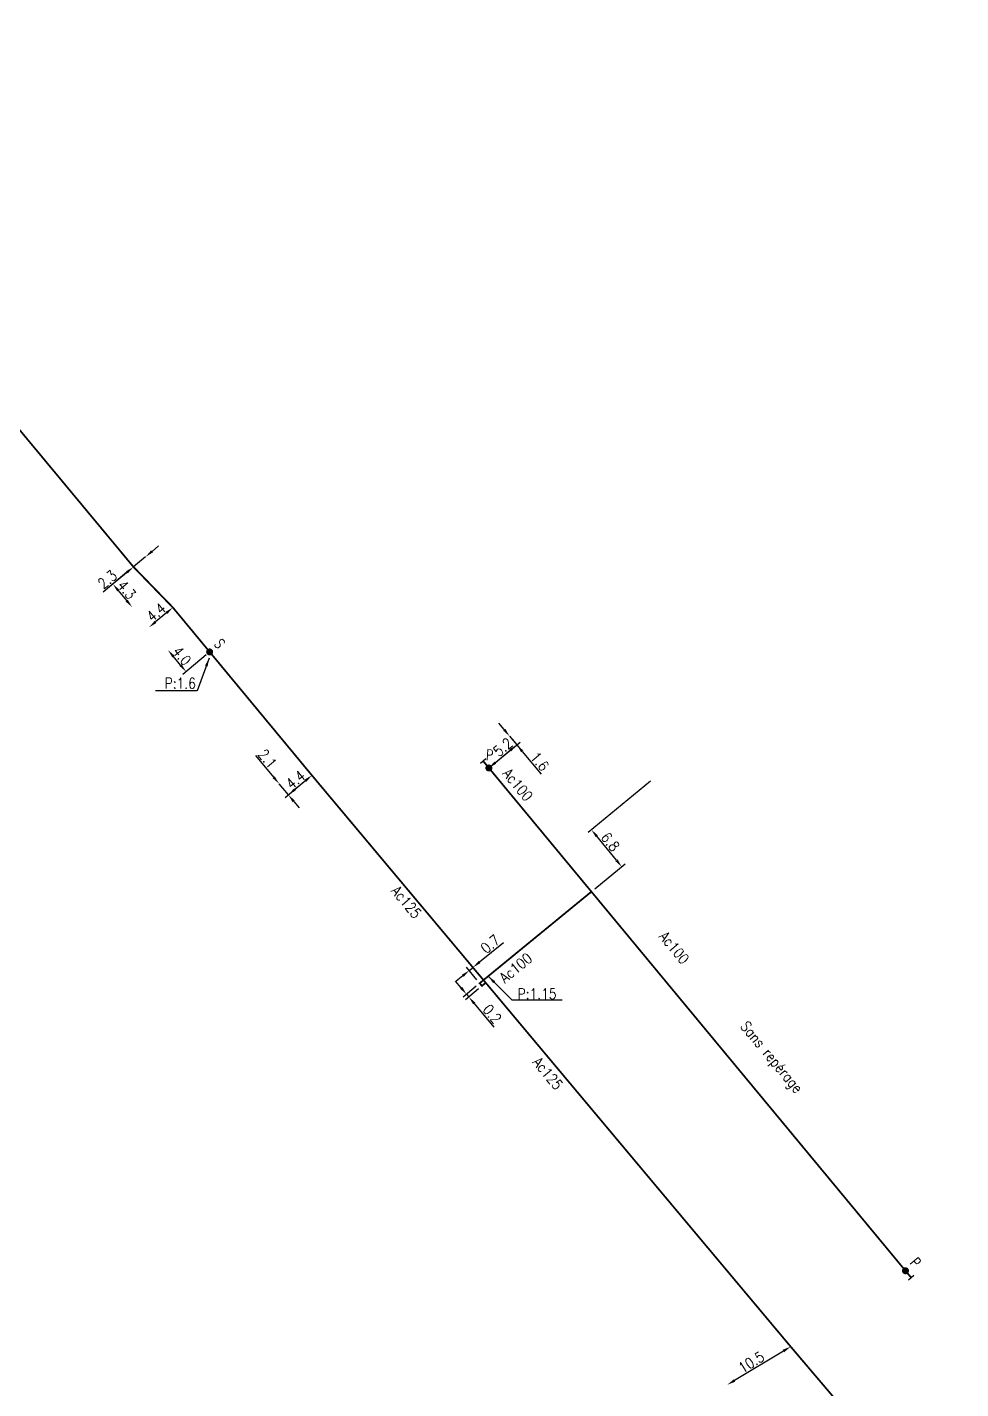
# Model space of a CAD drawing. Header units: millimetres. Extents: x 108995 to 110000, y 119999 to 121000.
# Drawn here: x 109189 to 109321.6, y 120338.6 to 120532 of the extents above; entities that cross this region are included whole.
import ezdxf
from ezdxf.enums import TextEntityAlignment as Align

# ---------------------------------------------------------------- set-up
doc = ezdxf.new("R2010")
doc.units = ezdxf.units.MM
doc.header["$MEASUREMENT"] = 0
doc.header["$PDMODE"] = 34
doc.linetypes.add('L_100_AP', pattern=[14, 10, -1.5, 1, -1.5])
doc.layers.get('0').update_dxf_attribs({"linetype": 'CONTINUOUS'})
doc.layers.get('DEFPOINTS').update_dxf_attribs({"linetype": 'CONTINUOUS'})
for name, color, linetype in [('L_140', 3, 'CONTINUOUS'), ('L_300', 7, 'CONTINUOUS'), ('L_340', 7, 'CONTINUOUS')]:
    doc.layers.add(name, color=color, linetype=linetype)
doc.styles.add('G_ROMANS', font='ROMANS.SHX', dxfattribs={"width": 0.75})
doc.styles.get("Standard").update_dxf_attribs({"font": 'romans.shx', "width": 0.85})
doc.dimstyles.get("Standard").update_dxf_attribs({"dimtxt": 1.5, "dimasz": 1.2, "dimexe": 0.625, "dimexo": 0.625, "dimgap": 0.25, "dimtad": 1, "dimdec": 1, "dimzin": 0, "dimdsep": 46, "dimtxsty": 'Standard', "dimcen": -0.5, "dimadec": 0, "dimazin": 0, "dimtfac": 1, "dimtdec": 1, "dimtmove": 0, "dimatfit": 3, "dimfxl": 1, "dimtolj": 1, "dimtzin": 0, "dimarcsym": 0})

# ---------------------------------------------------------------- blocks, each defined once
blk = doc.blocks.new('*D78')
at = {"layer": 'DEFPOINTS', "color": 0, "linetype": 'Continuous', "transparency": 16777216}
for p in [(109204.08, 120455.31), (109203.88, 120449.61), (109203.88, 120449.61)]:
    blk.add_point(p, dxfattribs=at)
at = {"layer": 'L_140', "color": 0, "linetype": 'Continuous', "lineweight": -2, "transparency": 16777216}
for p, q in [((109203.6, 120454.91), (109200.68, 120452.47)), ((109201.93, 120451.95), (109203.11, 120450.53))]:
    blk.add_line(p, q, dxfattribs=at)
at = {"layer": 'L_140', "color": 0, "linetype": 'Continuous', "transparency": 16777216}
for points in [[(109202.08, 120452.08), (109201.78, 120451.82), (109201.16, 120452.87)], [(109203.27, 120450.66), (109202.96, 120450.4), (109203.88, 120449.61)]]:
    blk.add_solid(points, dxfattribs=at)
at = {"layer": 'L_140', "color": 0, "linetype": 'Continuous', "transparency": 16777216, "insert": (109203.13, 120452.07), "char_height": 1.5, "attachment_point": 5, "rotation": 309.8743}
blk.add_mtext('\\A1;4.3', dxfattribs=at)
blk = doc.blocks.new('*D79')
at = {"layer": 'DEFPOINTS', "color": 0, "linetype": 'Continuous', "transparency": 16777216}
for p in [(109205.81, 120456.75), (109205.81, 120456.75), (109204.08, 120455.31)]:
    blk.add_point(p, dxfattribs=at)
at = {"layer": 'L_140', "color": 0, "linetype": 'Continuous', "lineweight": -2, "transparency": 16777216}
for p, q in [((109205.81, 120456.75), (109204.08, 120455.31)), ((109206.73, 120457.52), (109207.65, 120458.29)), ((109203.16, 120454.54), (109199.8, 120451.74))]:
    blk.add_line(p, q, dxfattribs=at)
at = {"layer": 'L_140', "color": 0, "linetype": 'Continuous', "transparency": 16777216}
for points in [[(109206.6, 120457.67), (109206.86, 120457.37), (109205.81, 120456.75)], [(109203.03, 120454.69), (109203.29, 120454.39), (109204.08, 120455.31)]]:
    blk.add_solid(points, dxfattribs=at)
at = {"layer": 'L_140', "color": 0, "linetype": 'Continuous', "transparency": 16777216, "insert": (109200.38, 120453.52), "char_height": 1.5, "attachment_point": 5, "rotation": 39.8743}
blk.add_mtext('\\A1;2.3', dxfattribs=at)
blk = doc.blocks.new('*D80')
at = {"layer": 'DEFPOINTS', "color": 0, "linetype": 'Continuous', "transparency": 16777216}
for p in [(109209.68, 120449.54), (109206.29, 120446.72), (109206.29, 120446.72)]:
    blk.add_point(p, dxfattribs=at)
at = {"layer": 'L_140', "color": 0, "linetype": 'Continuous', "lineweight": -2, "transparency": 16777216}
blk.add_line((109208.75, 120448.77), (109207.22, 120447.49), dxfattribs=at)
at = {"layer": 'L_140', "color": 0, "linetype": 'Continuous', "transparency": 16777216}
for points in [[(109208.63, 120448.92), (109208.88, 120448.62), (109209.68, 120449.54)], [(109207.09, 120447.64), (109207.34, 120447.34), (109206.29, 120446.72)]]:
    blk.add_solid(points, dxfattribs=at)
at = {"layer": 'L_140', "color": 0, "linetype": 'Continuous', "transparency": 16777216, "insert": (109207.3, 120448.86), "char_height": 1.5, "attachment_point": 5, "rotation": 39.7879}
blk.add_mtext('\\A1;4.4', dxfattribs=at)
blk = doc.blocks.new('*D81')
at = {"layer": 'DEFPOINTS', "color": 0, "linetype": 'Continuous', "transparency": 16777216}
for p in [(109208.98, 120443.5), (109208.98, 120443.5), (109214.9, 120443.23)]:
    blk.add_point(p, dxfattribs=at)
at = {"layer": 'L_300', "color": 0, "linetype": 'Continuous', "lineweight": -2, "transparency": 16777216}
for p, q in [((109210.78, 120441.35), (109209.75, 120442.58)), ((109214.42, 120442.83), (109211.07, 120440.03))]:
    blk.add_line(p, q, dxfattribs=at)
at = {"layer": 'L_300', "color": 0, "linetype": 'Continuous', "transparency": 16777216}
for points in [[(109209.91, 120442.71), (109209.6, 120442.45), (109208.98, 120443.5)], [(109210.93, 120441.48), (109210.62, 120441.23), (109211.55, 120440.43)]]:
    blk.add_solid(points, dxfattribs=at)
at = {"layer": 'L_300', "color": 0, "linetype": 'Continuous', "transparency": 16777216, "insert": (109210.97, 120442.68), "char_height": 1.5, "attachment_point": 5, "rotation": 309.8743}
blk.add_mtext('\\A1;4.0', dxfattribs=at)
blk = doc.blocks.new('*D82')
at = {"layer": 'DEFPOINTS', "color": 0, "linetype": 'Continuous', "transparency": 16777216}
for p in [(109229.42, 120425.7), (109224.77, 120424.5), (109224.77, 120424.5)]:
    blk.add_point(p, dxfattribs=at)
at = {"layer": 'L_140', "color": 0, "linetype": 'Continuous', "lineweight": -2, "transparency": 16777216}
for p, q in [((109224, 120425.43), (109221.44, 120428.51)), ((109226.08, 120422.93), (109224.77, 120424.5)), ((109228.94, 120425.31), (109225.6, 120422.53)), ((109226.84, 120422), (109227.61, 120421.08))]:
    blk.add_line(p, q, dxfattribs=at)
at = {"layer": 'L_140', "color": 0, "linetype": 'Continuous', "transparency": 16777216}
for points in [[(109224.15, 120425.55), (109223.85, 120425.3), (109224.77, 120424.5)], [(109227, 120422.13), (109226.69, 120421.87), (109226.08, 120422.93)]]:
    blk.add_solid(points, dxfattribs=at)
at = {"layer": 'L_140', "color": 0, "linetype": 'Continuous', "transparency": 16777216, "insert": (109223.11, 120428.07), "char_height": 1.5, "attachment_point": 5, "rotation": 309.7107}
blk.add_mtext('\\A1;2.1', dxfattribs=at)
blk = doc.blocks.new('*D83')
at = {"layer": 'DEFPOINTS', "color": 0, "linetype": 'Continuous', "transparency": 16777216}
for p in [(109229.42, 120425.7), (109226.08, 120422.93), (109226.08, 120422.93)]:
    blk.add_point(p, dxfattribs=at)
at = {"layer": 'L_140', "color": 0, "linetype": 'Continuous', "lineweight": -2, "transparency": 16777216}
blk.add_line((109228.5, 120424.94), (109227, 120423.69), dxfattribs=at)
at = {"layer": 'L_140', "color": 0, "linetype": 'Continuous', "transparency": 16777216}
for points in [[(109228.37, 120425.09), (109228.63, 120424.78), (109229.42, 120425.7)], [(109226.87, 120423.85), (109227.13, 120423.54), (109226.08, 120422.93)]]:
    blk.add_solid(points, dxfattribs=at)
at = {"layer": 'L_140', "color": 0, "linetype": 'Continuous', "transparency": 16777216, "insert": (109227.1, 120425.08), "char_height": 1.5, "attachment_point": 5, "rotation": 39.7107}
blk.add_mtext('\\A1;4.4', dxfattribs=at)
blk = doc.blocks.new('*D84')
at = {"layer": 'DEFPOINTS', "color": 0, "linetype": 'Continuous', "transparency": 16777216}
for p in [(109257.49, 120431.26), (109257.49, 120431.26), (109254.55, 120426.75)]:
    blk.add_point(p, dxfattribs=at)
at = {"layer": 'L_300', "color": 0, "linetype": 'Continuous', "lineweight": -2, "transparency": 16777216}
for p, q in [((109256.73, 120432.19), (109255.96, 120433.11)), ((109255.03, 120427.15), (109258.99, 120430.43)), ((109257.49, 120431.26), (109258.51, 120430.03)), ((109259.28, 120429.11), (109261.95, 120425.88))]:
    blk.add_line(p, q, dxfattribs=at)
at = {"layer": 'L_300', "color": 0, "linetype": 'Continuous', "transparency": 16777216}
for points in [[(109256.88, 120432.32), (109256.57, 120432.06), (109257.49, 120431.26)], [(109259.43, 120429.24), (109259.13, 120428.98), (109258.51, 120430.03)]]:
    blk.add_solid(points, dxfattribs=at)
at = {"layer": 'L_300', "color": 0, "linetype": 'Continuous', "transparency": 16777216, "insert": (109261.77, 120427.67), "char_height": 1.5, "attachment_point": 5, "rotation": 309.636}
blk.add_mtext('\\A1;1.6', dxfattribs=at)
blk = doc.blocks.new('*D85')
at = {"layer": 'DEFPOINTS', "color": 0, "linetype": 'Continuous', "transparency": 16777216}
for p in [(109257.49, 120431.26), (109258.51, 120430.03), (109254.55, 120426.75)]:
    blk.add_point(p, dxfattribs=at)
at = {"layer": 'L_300', "color": 0, "linetype": 'Continuous', "lineweight": -2, "transparency": 16777216}
for p, q in [((109257.89, 120430.78), (109258.91, 120429.55)), ((109255.47, 120427.51), (109257.59, 120429.27))]:
    blk.add_line(p, q, dxfattribs=at)
at = {"layer": 'L_300', "color": 0, "linetype": 'Continuous', "transparency": 16777216}
for points in [[(109257.46, 120429.42), (109257.72, 120429.11), (109258.51, 120430.03)], [(109255.34, 120427.67), (109255.6, 120427.36), (109254.55, 120426.75)]]:
    blk.add_solid(points, dxfattribs=at)
at = {"layer": 'L_300', "color": 0, "linetype": 'Continuous', "transparency": 16777216, "insert": (109256.54, 120429.7), "char_height": 1.5, "attachment_point": 5, "rotation": 39.636}
blk.add_mtext('\\A1;5.2', dxfattribs=at)
blk = doc.blocks.new('*D86')
at = {"layer": 'DEFPOINTS', "color": 0, "linetype": 'Continuous', "transparency": 16777216}
for p in [(109278, 120425.25), (109269.11, 120417.97), (109269.1, 120409.17)]:
    blk.add_point(p, dxfattribs=at)
at = {"layer": 'L_140', "color": 0, "linetype": 'Continuous', "lineweight": -2, "transparency": 16777216}
for p, q in [((109277.52, 120424.86), (109268.63, 120417.57)), ((109272.66, 120413.64), (109269.87, 120417.04)), ((109269.59, 120409.57), (109273.91, 120413.11))]:
    blk.add_line(p, q, dxfattribs=at)
at = {"layer": 'L_140', "color": 0, "linetype": 'Continuous', "transparency": 16777216}
for points in [[(109270.03, 120417.17), (109269.72, 120416.92), (109269.11, 120417.97)], [(109272.82, 120413.77), (109272.51, 120413.51), (109273.42, 120412.71)]]:
    blk.add_solid(points, dxfattribs=at)
at = {"layer": 'L_140', "color": 0, "linetype": 'Continuous', "transparency": 16777216, "insert": (109271.8, 120416.26), "char_height": 1.5, "attachment_point": 5, "rotation": 309.3374}
blk.add_mtext('\\A1;6.8', dxfattribs=at)
blk = doc.blocks.new('*D87')
at = {"layer": 'DEFPOINTS', "color": 0, "linetype": 'Continuous', "transparency": 16777216}
for p in [(109297.4, 120344.55), (109288.4, 120339.13), (109288.4, 120339.13)]:
    blk.add_point(p, dxfattribs=at)
at = {"layer": 'L_140', "color": 0, "linetype": 'Continuous', "lineweight": -2, "transparency": 16777216}
blk.add_line((109296.37, 120343.93), (109289.43, 120339.75), dxfattribs=at)
at = {"layer": 'L_140', "color": 0, "linetype": 'Continuous', "transparency": 16777216}
for points in [[(109296.26, 120344.1), (109296.47, 120343.75), (109297.4, 120344.55)], [(109289.33, 120339.92), (109289.53, 120339.57), (109288.4, 120339.13)]]:
    blk.add_solid(points, dxfattribs=at)
at = {"layer": 'L_140', "color": 0, "linetype": 'Continuous', "transparency": 16777216, "insert": (109291.81, 120342.34), "char_height": 1.5, "attachment_point": 5, "rotation": 31.0707}
blk.add_mtext('\\A1;10.5', dxfattribs=at)
blk = doc.blocks.new('L_300_11')
at = {"color": 0, "linetype": 'Continuous', "const_width": 0.497, "flags": 128}
blk.add_lwpolyline([(-0.25, 0, 1), (0.25, 0, 1)], format="xyb", close=True, dxfattribs=at)
at = {"color": 0, "linetype": 'Continuous', "style": 'G_ROMANS', "width": 0.75}
blk.add_text('S', height=1.5, dxfattribs=at).set_placement((0, 1.85), align=Align.MIDDLE)
at = {"color": 0, "linetype": 'Continuous', "width": 0.75, "flags": 3}
for tag, p in [('DEF_LEG', (0, -5)), ('DEF_COUP', (0, -7.5)), ('DEF_TYPE', (0, -10))]:
    blk.add_attdef(tag, text='', height=1.2, dxfattribs=at).set_placement(p, align=Align.MIDDLE)
blk = doc.blocks.new('L_340_07')
at = {"color": 0, "linetype": 'Continuous', "const_width": 0.25, "flags": 128}
blk.add_lwpolyline([(0, 0), (1.25, 0)], dxfattribs=at)
at = {"color": 0, "linetype": 'Continuous', "flags": 128}
blk.add_lwpolyline([(1.25, -0.5), (1.25, 0.5)], dxfattribs=at)
at = {"color": 0, "linetype": 'Continuous', "style": 'G_ROMANS', "width": 0.75, "flags": 3}
for tag, p in [('DEF_LEG', (0.72, -3.47)), ('DEF_COUP', (0.72, -5.97)), ('DEF_TYPE', (0.72, -8.47))]:
    blk.add_attdef(tag, text='', height=1.2, dxfattribs=at).set_placement(p, align=Align.MIDDLE)
blk = doc.blocks.new('L_300_12')
at = {"color": 0, "linetype": 'Continuous', "const_width": 0.497, "flags": 128}
blk.add_lwpolyline([(-0.25, 0, 1), (0.25, 0, 1)], format="xyb", close=True, dxfattribs=at)
at = {"color": 0, "linetype": 'Continuous', "style": 'G_ROMANS', "width": 0.75}
blk.add_text('P', height=1.5, dxfattribs=at).set_placement((0, 1.85), align=Align.MIDDLE)
at = {"color": 0, "linetype": 'Continuous', "style": 'G_ROMANS', "width": 0.75, "flags": 3}
for tag, p in [('DEF_LEG', (0, -5)), ('DEF_COUP', (0, -7.5)), ('DEF_TYPE', (0, -10))]:
    blk.add_attdef(tag, text='', height=1.2, dxfattribs=at).set_placement(p, align=Align.MIDDLE)
blk = doc.blocks.new('*D89')
at = {"layer": 'DEFPOINTS', "color": 0, "linetype": 'Continuous', "transparency": 16777216}
for p in [(109253.24, 120396.17), (109253.56, 120395.79), (109251.69, 120394.22)]:
    blk.add_point(p, dxfattribs=at)
at = {"layer": 'L_140', "color": 0, "linetype": 'Continuous', "lineweight": -2, "transparency": 16777216}
for p, q in [((109250.6, 120395.53), (109249.83, 120396.45)), ((109252.76, 120395.77), (109250.89, 120394.21)), ((109253.08, 120395.39), (109251.22, 120393.82)), ((109251.37, 120394.61), (109251.69, 120394.22)), ((109252.47, 120393.3), (109255.27, 120389.95))]:
    blk.add_line(p, q, dxfattribs=at)
at = {"layer": 'L_140', "color": 0, "linetype": 'Continuous', "transparency": 16777216}
for points in [[(109250.76, 120395.66), (109250.45, 120395.4), (109251.37, 120394.61)], [(109252.62, 120393.43), (109252.31, 120393.18), (109251.69, 120394.22)]]:
    blk.add_solid(points, dxfattribs=at)
at = {"layer": 'L_140', "color": 0, "linetype": 'Continuous', "transparency": 16777216, "insert": (109255.02, 120391.81), "char_height": 1.5, "attachment_point": 5, "rotation": 309.9472}
blk.add_mtext('\\A1;0.2', dxfattribs=at)
blk = doc.blocks.new('*D90')
at = {"layer": 'DEFPOINTS', "color": 0, "linetype": 'Continuous', "transparency": 16777216}
for p in [(109252.3, 120398.43), (109253.78, 120396.62), (109253.24, 120396.17)]:
    blk.add_point(p, dxfattribs=at)
at = {"layer": 'L_140', "color": 0, "linetype": 'Continuous', "lineweight": -2, "transparency": 16777216}
for p, q in [((109253.23, 120399.19), (109256.61, 120401.96)), ((109252.85, 120396.66), (109251.36, 120398.46)), ((109251.76, 120397.98), (109252.3, 120398.43)), ((109253.39, 120397.1), (109251.91, 120398.91)), ((109250.83, 120397.22), (109249.9, 120396.46))]:
    blk.add_line(p, q, dxfattribs=at)
at = {"layer": 'L_140', "color": 0, "linetype": 'Continuous', "transparency": 16777216}
for points in [[(109253.1, 120399.34), (109253.36, 120399.03), (109252.3, 120398.43)], [(109250.71, 120397.38), (109250.96, 120397.07), (109251.76, 120397.98)]]:
    blk.add_solid(points, dxfattribs=at)
at = {"layer": 'L_140', "color": 0, "linetype": 'Continuous', "transparency": 16777216, "insert": (109254.75, 120401.73), "char_height": 1.5, "attachment_point": 5, "rotation": 39.3374}
blk.add_mtext('\\A1;0.7', dxfattribs=at)

msp = doc.modelspace()

# ---------------------------------------------------------------- linework, layer by layer
at = {"layer": 'L_140', "linetype": 'L_100_AP', "flags": 128}
msp.add_lwpolyline([(109139.85, 120531.26, 0.25, 0.25, 0), (109140.47, 120531.79, 0.25, 0.25, 0), (109142.37, 120529.6, 0.25, 0.25, 0), (109145.6, 120525.88, 0.25, 0.25, 0), (109156.39, 120513.03, 0.25, 0.25, 0), (109166.16, 120500.8, 0.25, 0.25, 0), (109177.88, 120486.85, 0.25, 0.25, 0), (109204.08, 120455.31, 0.25, 0.25, 0), (109209.68, 120449.54, 0.25, 0.25, 0), (109229.42, 120425.7, 0.25, 0.25, 0), (109254.1, 120396.24, 0.25, 0.25, 0), (109297.4, 120344.55, 0.25, 0.25, 0), (109305.19, 120335.38, 0.25, 0.25, 0), (109310.2, 120328.48, 0.25, 0.25, 0), (109314.38, 120323.91, 0.25, 0.25, 0), (109333.99, 120297.54, 0.25, 0.25, 0), (109340.44, 120288.38, 0.25, 0.25, 0), (109355.09, 120265.29, 0.25, 0.25, 0), (109356.34, 120263.31, 0.25, 0.25, 0), (109369.76, 120241.81, 0.25, 0.25, 0), (109372.51, 120237.51, 0.25, 0.25, 0), (109375.33, 120232.49, 0.25, 0.25, 0), (109378.45, 120227.56, 0.25, 0.25, 0), (109382, 120221.88, 0.25, 0.25, 0), (109384.08, 120220.22, 0.25, 0.25, 0), (109390.65, 120209.95, 0.25, 0.25, 0), (109397.95, 120198.82, 0.25, 0.25, 0), (109405.39, 120188.6, 0.25, 0.25, 0), (109412.52, 120180.04, 0.25, 0.25, 0), (109418.92, 120172.27, 0.25, 0.25, 0), (109425.7, 120164.74, 0.25, 0.25, 0), (109433.34, 120156.78, 0.25, 0.25, 0), (109435.26, 120154.87, 0.25, 0.25, 0), (109489.67, 120100.98, 0.25, 0.25, 0), (109491.48, 120099.21, 0.25, 0.25, 0), (109492.99, 120097.72, 0.25, 0.25, 0), (109511.83, 120078.71, 0.25, 0.25, 0), (109517.78, 120072.56, 0.25, 0.25, 0), (109536.2, 120053.69, 0.25, 0.25, 0), (109563.06, 120026.86, 0.25, 0.25, 0), (109590.29, 120000, 0, 0, 0)], format="xyseb", dxfattribs=at)
at = {"layer": 'L_140', "linetype": 'L_100_AP', "const_width": 0.25, "flags": 128}
for points in [[(109254.55, 120426.75), (109313.7, 120355.33)], [(109254.1, 120396.24), (109253.56, 120395.79), (109253.37, 120396.02), (109253.24, 120396.17), (109253.78, 120396.62), (109269.1, 120409.17)]]:
    msp.add_lwpolyline(points, dxfattribs=at)

# ---------------------------------------------------------------- block references
at = {"layer": 'L_300'}
for name, p, rotation in [('L_300_11', (109214.9, 120443.23), 309.6436423134173), ('L_300_12', (109254.55, 120426.75), 356.3185106380466), ('L_300_12', (109313.7, 120355.33), 309.6359810272974)]:
    msp.add_blockref(name, p, dxfattribs=dict(at, rotation=rotation))
at = {"layer": 'L_340'}
for p, rotation in [((109254.55, 120426.75), 129.6359810276426), ((109313.7, 120355.33), 309.6359810274856)]:
    msp.add_blockref('L_340_07', p, dxfattribs=dict(at, rotation=rotation))

# ---------------------------------------------------------------- texts
at = {"layer": 'L_140', "linetype": 'Continuous', "width": 0.85}
for s, rotation, p in [('Ac100', 309.636, (109258.65, 120424.36)), ('Ac125', 309.9472, (109242.83, 120407.71)), ('Ac100', 309.636, (109280.87, 120401.23)), ('Ac100', 39.3374, (109258.36, 120398.36)), ('Ac125', 309.9472, (109262.92, 120383.36))]:
    msp.add_text(s, height=1.5, rotation=rotation, dxfattribs=at).set_placement(p, align=Align.MIDDLE)
msp.add_text('Sans repérage', height=1.5, rotation=309.636, dxfattribs=at).set_placement((109290.16, 120390.01))
at = {"layer": 'L_140', "linetype": 'Continuous', "char_height": 1.5}
for s, insert, attachment_point in [('\\A1;P:1.6', (109212.94, 120438.03), 9), ('\\A1;P:1.15', (109258.63, 120395.41), 1)]:
    msp.add_mtext(s, dxfattribs=dict(at, insert=insert, attachment_point=attachment_point))

# ---------------------------------------------------------------- dimensions: what is measured, and where the dimension line sits
at = {"layer": 'L_140', "linetype": 'Continuous'}
for base, p1, p2, angle, picture, middle in [((109205.81, 120456.75), (109204.08, 120455.31), (109205.81, 120456.75), 219.8743, '*D79', (109201.02, 120452.75)), ((109203.88, 120449.61), (109204.08, 120455.31), (109203.88, 120449.61), 129.8743, '*D78', (109202.36, 120451.43)), ((109206.29, 120446.72), (109209.68, 120449.54), (109206.29, 120446.72), 39.7879, '*D80', (109207.94, 120448.1)), ((109224.7662, 120424.5023), (109229.4223, 120425.7045), (109224.7662, 120424.5023), 309.7107, '*D82', (109222.3361, 120427.4283)), ((109226.08, 120422.93), (109229.42, 120425.7), (109226.08, 120422.93), 39.7107, '*D83', (109227.74, 120424.31)), ((109269.11, 120417.97), (109269.1, 120409.17), (109278, 120425.25), 309.3374, '*D86', (109271.03, 120415.63)), ((109252.3, 120398.43), (109253.24, 120396.17), (109253.78, 120396.62), 219.3374, '*D90', (109255.38, 120400.95)), ((109288.4, 120339.13), (109297.4, 120344.55), (109288.4, 120339.13), 31.0707, '*D87', (109292.32, 120341.49))]:
    dim = msp.add_linear_dim(base=base, p1=p1, p2=p2, angle=angle, dimstyle='Standard', dxfattribs=at)
    dim.commit()
    dim.dimension.update_dxf_attribs({"geometry": picture, "text_midpoint": middle, "dimtype": 160})
dim = msp.add_linear_dim(base=(109251.69, 120394.22), p1=(109253.24, 120396.17), p2=(109253.56, 120395.79), angle=129.9472, text='0.2', dimstyle='Standard', dxfattribs=at)
dim.commit()
dim.dimension.update_dxf_attribs({"geometry": '*D89', "text_midpoint": (109254.25, 120391.17), "dimtype": 160})
at = {"layer": 'L_300', "linetype": 'Continuous'}
for base, p1, p2, angle, picture, middle in [((109208.98, 120443.5), (109214.9, 120443.23), (109208.98, 120443.5), 309.8743, '*D81', (109210.2, 120442.04)), ((109257.49, 120431.26), (109254.55, 120426.75), (109257.49, 120431.26), 309.636, '*D84', (109261, 120427.03)), ((109258.51, 120430.03), (109254.55, 120426.75), (109257.49, 120431.26), 219.636, '*D85', (109257.18, 120428.92))]:
    dim = msp.add_linear_dim(base=base, p1=p1, p2=p2, angle=angle, dimstyle='Standard', dxfattribs=at)
    dim.commit()
    dim.dimension.update_dxf_attribs({"geometry": picture, "text_midpoint": middle, "dimtype": 160})

# ---------------------------------------------------------------- leaders
at = {"layer": 'L_140', "linetype": 'Continuous', "annotation_type": 0, "has_hookline": 1}
for points, hookline_direction, text_width in [([(109214.83, 120442.35), (109213.15, 120437.71), (109211.95, 120437.71)], 1, 4.49), ([(109254.46, 120397.17), (109257.8, 120393.8), (109259, 120393.8)], 0, 5.71)]:
    msp.add_leader(points, dimstyle='Standard', override={"dimgap": 0.25, "dimtad": 1}, dxfattribs=dict(at, hookline_direction=hookline_direction, text_width=text_width))

doc.saveas('drawing.dxf')
